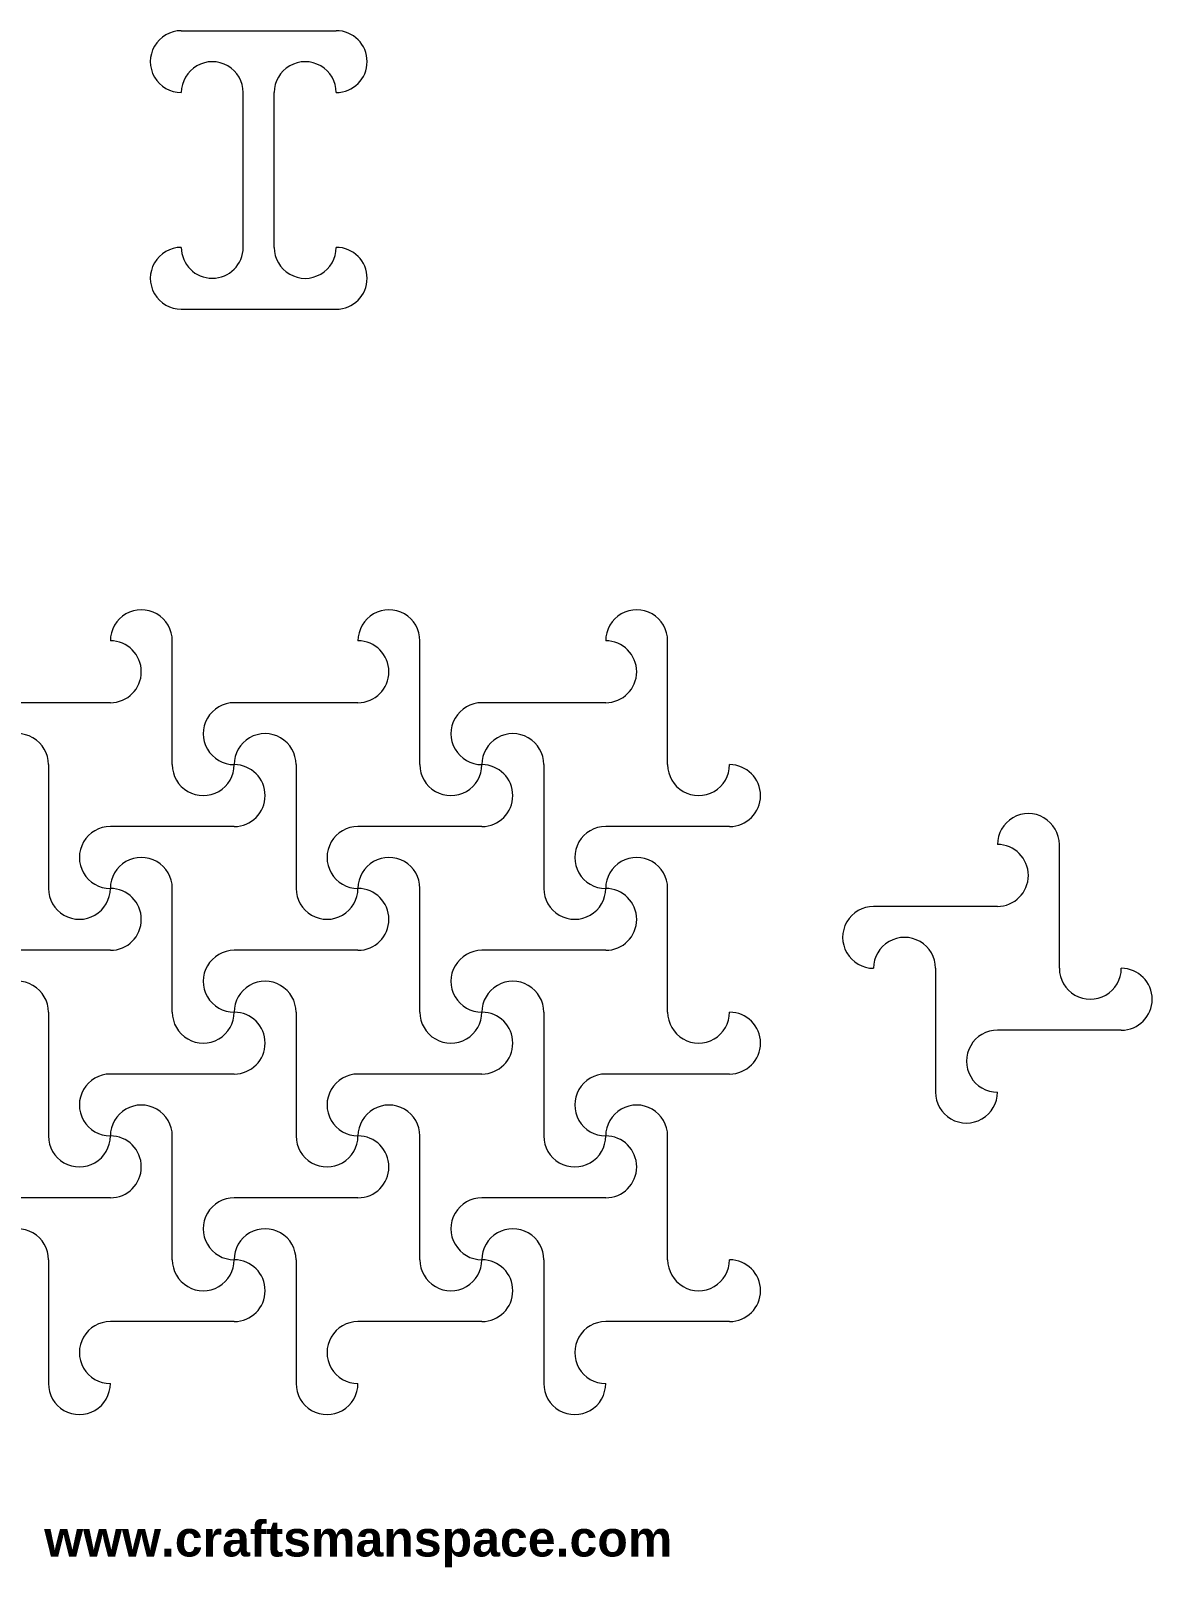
# Model space of a CAD drawing. Header units: millimetres. Extents: x -48 to 173, y -9 to 196.
# Drawn here: x 48.2 to 173.5, y -9.5 to 162.3 of the extents above; entities that cross this region are included whole.
import ezdxf

# ---------------------------------------------------------------- set-up
doc = ezdxf.new("R2010")
doc.units = ezdxf.units.MM
doc.header["$MEASUREMENT"] = 0
doc.layers.add('Default', color=7, linetype='Continuous')

msp = doc.modelspace()

# ---------------------------------------------------------------- linework, layer by layer
at = {"layer": 'Default', "lineweight": 9}
for points, knots in [([(65, 162.31), (63.76, 162.31), (62.62, 161.65), (62, 160.58), (62, 160.58), (61.38, 159.51), (61.38, 158.19), (62, 157.12), (62, 157.12), (62.62, 156.05), (63.76, 155.39), (65, 155.39)], [0, 0, 0, 0, 0.25, 0.25, 0.25, 0.25, 0.5, 0.5, 0.5, 0.5, 1, 1, 1, 1]), ([(82.3, 155.39), (84.21, 155.39), (85.76, 156.94), (85.76, 158.85), (85.76, 158.85), (85.76, 160.76), (84.21, 162.31), (82.3, 162.31)], [0, 0, 0, 0, 0.333333, 0.333333, 0.333333, 0.333333, 1, 1, 1, 1]), ([(71.92, 155.39), (71.92, 156.62), (71.26, 157.76), (70.19, 158.38), (70.19, 158.38), (69.12, 159), (67.8, 159), (66.73, 158.38), (66.73, 158.38), (65.66, 157.76), (65, 156.62), (65, 155.39)], [0, 0, 0, 0, 0.25, 0.25, 0.25, 0.25, 0.5, 0.5, 0.5, 0.5, 1, 1, 1, 1]), ([(82.3, 155.39), (82.3, 156.62), (81.64, 157.76), (80.57, 158.38), (80.57, 158.38), (79.5, 159), (78.18, 159), (77.11, 158.38), (77.11, 158.38), (76.04, 157.76), (75.38, 156.62), (75.38, 155.39)], [0, 0, 0, 0, 0.25, 0.25, 0.25, 0.25, 0.5, 0.5, 0.5, 0.5, 1, 1, 1, 1]), ([(65, 138.09), (63.76, 138.09), (62.62, 137.43), (62, 136.36), (62, 136.36), (61.38, 135.29), (61.38, 133.97), (62, 132.9), (62, 132.9), (62.62, 131.83), (63.76, 131.17), (65, 131.17)], [0, 0, 0, 0, 0.25, 0.25, 0.25, 0.25, 0.5, 0.5, 0.5, 0.5, 1, 1, 1, 1]), ([(65, 138.09), (65, 136.18), (66.55, 134.63), (68.46, 134.63), (68.46, 134.63), (70.37, 134.63), (71.92, 136.18), (71.92, 138.09)], [0, 0, 0, 0, 0.333333, 0.333333, 0.333333, 0.333333, 1, 1, 1, 1]), ([(75.38, 138.09), (75.38, 136.85), (76.04, 135.71), (77.11, 135.09), (77.11, 135.09), (78.18, 134.47), (79.5, 134.47), (80.57, 135.09), (80.57, 135.09), (81.64, 135.71), (82.3, 136.85), (82.3, 138.09)], [0, 0, 0, 0, 0.25, 0.25, 0.25, 0.25, 0.5, 0.5, 0.5, 0.5, 1, 1, 1, 1]), ([(82.3, 131.17), (84.21, 131.17), (85.76, 132.72), (85.76, 134.63), (85.76, 134.63), (85.76, 136.54), (84.21, 138.09), (82.3, 138.09)], [0, 0, 0, 0, 0.333333, 0.333333, 0.333333, 0.333333, 1, 1, 1, 1]), ([(63.99, 94.1), (63.99, 95.34), (63.33, 96.48), (62.26, 97.1), (62.26, 97.1), (61.19, 97.71), (59.87, 97.71), (58.8, 97.1), (58.8, 97.1), (57.73, 96.48), (57.07, 95.34), (57.07, 94.1)], [0, 0, 0, 0, 0.25, 0.25, 0.25, 0.25, 0.5, 0.5, 0.5, 0.5, 1, 1, 1, 1]), ([(91.66, 94.1), (91.66, 95.34), (91, 96.48), (89.93, 97.1), (89.93, 97.1), (88.86, 97.71), (87.54, 97.71), (86.47, 97.1), (86.47, 97.1), (85.4, 96.48), (84.74, 95.34), (84.74, 94.1)], [0, 0, 0, 0, 0.25, 0.25, 0.25, 0.25, 0.5, 0.5, 0.5, 0.5, 1, 1, 1, 1]), ([(119.34, 94.1), (119.34, 95.34), (118.68, 96.48), (117.61, 97.1), (117.61, 97.1), (116.54, 97.71), (115.22, 97.71), (114.15, 97.1), (114.15, 97.1), (113.08, 96.48), (112.42, 95.34), (112.42, 94.1)], [0, 0, 0, 0, 0.25, 0.25, 0.25, 0.25, 0.5, 0.5, 0.5, 0.5, 1, 1, 1, 1]), ([(57.07, 87.18), (58.98, 87.18), (60.53, 88.73), (60.53, 90.64), (60.53, 90.64), (60.53, 92.55), (58.98, 94.1), (57.07, 94.1)], [0, 0, 0, 0, 0.333333, 0.333333, 0.333333, 0.333333, 1, 1, 1, 1]), ([(84.74, 87.18), (86.65, 87.18), (88.2, 88.73), (88.2, 90.64), (88.2, 90.64), (88.2, 92.55), (86.65, 94.1), (84.74, 94.1)], [0, 0, 0, 0, 0.333333, 0.333333, 0.333333, 0.333333, 1, 1, 1, 1]), ([(112.42, 87.18), (114.33, 87.18), (115.88, 88.73), (115.88, 90.64), (115.88, 90.64), (115.88, 92.55), (114.33, 94.1), (112.42, 94.1)], [0, 0, 0, 0, 0.333333, 0.333333, 0.333333, 0.333333, 1, 1, 1, 1]), ([(70.91, 87.18), (69.67, 87.18), (68.53, 86.52), (67.91, 85.45), (67.91, 85.45), (67.29, 84.38), (67.29, 83.06), (67.91, 81.99), (67.91, 81.99), (68.53, 80.92), (69.67, 80.26), (70.91, 80.26)], [0, 0, 0, 0, 0.25, 0.25, 0.25, 0.25, 0.5, 0.5, 0.5, 0.5, 1, 1, 1, 1]), ([(98.58, 87.18), (97.35, 87.18), (96.2, 86.52), (95.59, 85.45), (95.59, 85.45), (94.97, 84.38), (94.97, 83.06), (95.59, 81.99), (95.59, 81.99), (96.2, 80.92), (97.35, 80.26), (98.58, 80.26)], [0, 0, 0, 0, 0.25, 0.25, 0.25, 0.25, 0.5, 0.5, 0.5, 0.5, 1, 1, 1, 1]), ([(50.15, 80.26), (50.15, 81.5), (49.49, 82.64), (48.42, 83.26), (48.42, 83.26), (47.35, 83.88), (46.03, 83.88), (44.96, 83.26), (44.96, 83.26), (43.89, 82.64), (43.23, 81.5), (43.23, 80.26)], [0, 0, 0, 0, 0.25, 0.25, 0.25, 0.25, 0.5, 0.5, 0.5, 0.5, 1, 1, 1, 1]), ([(77.82, 80.26), (77.82, 81.5), (77.16, 82.64), (76.09, 83.26), (76.09, 83.26), (75.02, 83.88), (73.71, 83.88), (72.63, 83.26), (72.63, 83.26), (71.56, 82.64), (70.91, 81.5), (70.91, 80.26)], [0, 0, 0, 0, 0.25, 0.25, 0.25, 0.25, 0.5, 0.5, 0.5, 0.5, 1, 1, 1, 1]), ([(105.5, 80.26), (105.5, 81.5), (104.84, 82.64), (103.77, 83.26), (103.77, 83.26), (102.7, 83.88), (101.38, 83.88), (100.31, 83.26), (100.31, 83.26), (99.24, 82.64), (98.58, 81.5), (98.58, 80.26)], [0, 0, 0, 0, 0.25, 0.25, 0.25, 0.25, 0.5, 0.5, 0.5, 0.5, 1, 1, 1, 1]), ([(63.99, 80.26), (63.99, 79.03), (64.65, 77.88), (65.72, 77.27), (65.72, 77.27), (66.79, 76.65), (68.11, 76.65), (69.18, 77.27), (69.18, 77.27), (70.25, 77.88), (70.91, 79.03), (70.91, 80.26)], [0, 0, 0, 0, 0.25, 0.25, 0.25, 0.25, 0.5, 0.5, 0.5, 0.5, 1, 1, 1, 1]), ([(70.91, 73.34), (72.82, 73.34), (74.36, 74.89), (74.36, 76.8), (74.36, 76.8), (74.36, 78.71), (72.82, 80.26), (70.91, 80.26)], [0, 0, 0, 0, 0.333333, 0.333333, 0.333333, 0.333333, 1, 1, 1, 1]), ([(91.66, 80.26), (91.66, 79.03), (92.32, 77.88), (93.39, 77.27), (93.39, 77.27), (94.46, 76.65), (95.78, 76.65), (96.85, 77.27), (96.85, 77.27), (97.92, 77.88), (98.58, 79.03), (98.58, 80.26)], [0, 0, 0, 0, 0.25, 0.25, 0.25, 0.25, 0.5, 0.5, 0.5, 0.5, 1, 1, 1, 1]), ([(98.58, 73.34), (100.49, 73.34), (102.04, 74.89), (102.04, 76.8), (102.04, 76.8), (102.04, 78.71), (100.49, 80.26), (98.58, 80.26)], [0, 0, 0, 0, 0.333333, 0.333333, 0.333333, 0.333333, 1, 1, 1, 1]), ([(119.34, 80.26), (119.34, 79.03), (120, 77.88), (121.07, 77.27), (121.07, 77.27), (122.14, 76.65), (123.46, 76.65), (124.53, 77.27), (124.53, 77.27), (125.6, 77.88), (126.26, 79.03), (126.26, 80.26)], [0, 0, 0, 0, 0.25, 0.25, 0.25, 0.25, 0.5, 0.5, 0.5, 0.5, 1, 1, 1, 1]), ([(126.26, 73.34), (128.17, 73.34), (129.72, 74.89), (129.72, 76.8), (129.72, 76.8), (129.72, 78.71), (128.17, 80.26), (126.26, 80.26)], [0, 0, 0, 0, 0.333333, 0.333333, 0.333333, 0.333333, 1, 1, 1, 1]), ([(163.11, 71.33), (163.11, 72.56), (162.45, 73.71), (161.38, 74.32), (161.38, 74.32), (160.31, 74.94), (158.99, 74.94), (157.92, 74.32), (157.92, 74.32), (156.85, 73.71), (156.19, 72.56), (156.19, 71.33)], [0, 0, 0, 0, 0.25, 0.25, 0.25, 0.25, 0.5, 0.5, 0.5, 0.5, 1, 1, 1, 1]), ([(57.07, 73.34), (55.83, 73.34), (54.69, 72.68), (54.07, 71.61), (54.07, 71.61), (53.45, 70.54), (53.45, 69.22), (54.07, 68.15), (54.07, 68.15), (54.69, 67.08), (55.83, 66.42), (57.07, 66.42)], [0, 0, 0, 0, 0.25, 0.25, 0.25, 0.25, 0.5, 0.5, 0.5, 0.5, 1, 1, 1, 1]), ([(84.74, 73.34), (83.51, 73.34), (82.37, 72.68), (81.75, 71.61), (81.75, 71.61), (81.13, 70.54), (81.13, 69.22), (81.75, 68.15), (81.75, 68.15), (82.37, 67.08), (83.51, 66.42), (84.74, 66.42)], [0, 0, 0, 0, 0.25, 0.25, 0.25, 0.25, 0.5, 0.5, 0.5, 0.5, 1, 1, 1, 1]), ([(112.42, 73.34), (111.18, 73.34), (110.04, 72.68), (109.42, 71.61), (109.42, 71.61), (108.81, 70.54), (108.81, 69.22), (109.42, 68.15), (109.42, 68.15), (110.04, 67.08), (111.18, 66.42), (112.42, 66.42)], [0, 0, 0, 0, 0.25, 0.25, 0.25, 0.25, 0.5, 0.5, 0.5, 0.5, 1, 1, 1, 1]), ([(156.19, 64.41), (158.1, 64.41), (159.65, 65.96), (159.65, 67.87), (159.65, 67.87), (159.65, 69.78), (158.1, 71.33), (156.19, 71.33)], [0, 0, 0, 0, 0.333333, 0.333333, 0.333333, 0.333333, 1, 1, 1, 1]), ([(63.99, 66.42), (63.99, 67.66), (63.33, 68.8), (62.26, 69.42), (62.26, 69.42), (61.19, 70.04), (59.87, 70.04), (58.8, 69.42), (58.8, 69.42), (57.73, 68.8), (57.07, 67.66), (57.07, 66.42)], [0, 0, 0, 0, 0.25, 0.25, 0.25, 0.25, 0.5, 0.5, 0.5, 0.5, 1, 1, 1, 1]), ([(91.66, 66.42), (91.66, 67.66), (91, 68.8), (89.93, 69.42), (89.93, 69.42), (88.86, 70.04), (87.54, 70.04), (86.47, 69.42), (86.47, 69.42), (85.4, 68.8), (84.74, 67.66), (84.74, 66.42)], [0, 0, 0, 0, 0.25, 0.25, 0.25, 0.25, 0.5, 0.5, 0.5, 0.5, 1, 1, 1, 1]), ([(119.34, 66.42), (119.34, 67.66), (118.68, 68.8), (117.61, 69.42), (117.61, 69.42), (116.54, 70.04), (115.22, 70.04), (114.15, 69.42), (114.15, 69.42), (113.08, 68.8), (112.42, 67.66), (112.42, 66.42)], [0, 0, 0, 0, 0.25, 0.25, 0.25, 0.25, 0.5, 0.5, 0.5, 0.5, 1, 1, 1, 1]), ([(50.15, 66.42), (50.15, 65.19), (50.81, 64.05), (51.88, 63.43), (51.88, 63.43), (52.95, 62.81), (54.27, 62.81), (55.34, 63.43), (55.34, 63.43), (56.41, 64.05), (57.07, 65.19), (57.07, 66.42)], [0, 0, 0, 0, 0.25, 0.25, 0.25, 0.25, 0.5, 0.5, 0.5, 0.5, 1, 1, 1, 1]), ([(57.07, 59.5), (58.98, 59.5), (60.53, 61.05), (60.53, 62.96), (60.53, 62.96), (60.53, 64.87), (58.98, 66.42), (57.07, 66.42)], [0, 0, 0, 0, 0.333333, 0.333333, 0.333333, 0.333333, 1, 1, 1, 1]), ([(77.82, 66.42), (77.82, 65.19), (78.48, 64.05), (79.55, 63.43), (79.55, 63.43), (80.62, 62.81), (81.94, 62.81), (83.01, 63.43), (83.01, 63.43), (84.08, 64.05), (84.74, 65.19), (84.74, 66.42)], [0, 0, 0, 0, 0.25, 0.25, 0.25, 0.25, 0.5, 0.5, 0.5, 0.5, 1, 1, 1, 1]), ([(84.74, 59.5), (86.65, 59.5), (88.2, 61.05), (88.2, 62.96), (88.2, 62.96), (88.2, 64.87), (86.65, 66.42), (84.74, 66.42)], [0, 0, 0, 0, 0.333333, 0.333333, 0.333333, 0.333333, 1, 1, 1, 1]), ([(105.5, 66.42), (105.5, 65.19), (106.16, 64.05), (107.23, 63.43), (107.23, 63.43), (108.3, 62.81), (109.62, 62.81), (110.69, 63.43), (110.69, 63.43), (111.76, 64.05), (112.42, 65.19), (112.42, 66.42)], [0, 0, 0, 0, 0.25, 0.25, 0.25, 0.25, 0.5, 0.5, 0.5, 0.5, 1, 1, 1, 1]), ([(112.42, 59.5), (114.33, 59.5), (115.88, 61.05), (115.88, 62.96), (115.88, 62.96), (115.88, 64.87), (114.33, 66.42), (112.42, 66.42)], [0, 0, 0, 0, 0.333333, 0.333333, 0.333333, 0.333333, 1, 1, 1, 1]), ([(142.35, 64.41), (141.12, 64.41), (139.98, 63.75), (139.36, 62.68), (139.36, 62.68), (138.74, 61.61), (138.74, 60.29), (139.36, 59.22), (139.36, 59.22), (139.98, 58.15), (141.12, 57.49), (142.35, 57.49)], [0, 0, 0, 0, 0.25, 0.25, 0.25, 0.25, 0.5, 0.5, 0.5, 0.5, 1, 1, 1, 1]), ([(149.27, 57.49), (149.27, 58.73), (148.61, 59.87), (147.54, 60.49), (147.54, 60.49), (146.47, 61.1), (145.15, 61.1), (144.08, 60.49), (144.08, 60.49), (143.01, 59.87), (142.35, 58.73), (142.35, 57.49)], [0, 0, 0, 0, 0.25, 0.25, 0.25, 0.25, 0.5, 0.5, 0.5, 0.5, 1, 1, 1, 1]), ([(70.91, 59.5), (69.67, 59.5), (68.53, 58.84), (67.91, 57.77), (67.91, 57.77), (67.29, 56.7), (67.29, 55.39), (67.91, 54.31), (67.91, 54.31), (68.53, 53.24), (69.67, 52.58), (70.91, 52.58)], [0, 0, 0, 0, 0.25, 0.25, 0.25, 0.25, 0.5, 0.5, 0.5, 0.5, 1, 1, 1, 1]), ([(98.58, 59.5), (97.35, 59.5), (96.2, 58.84), (95.59, 57.77), (95.59, 57.77), (94.97, 56.7), (94.97, 55.39), (95.59, 54.31), (95.59, 54.31), (96.2, 53.24), (97.35, 52.58), (98.58, 52.58)], [0, 0, 0, 0, 0.25, 0.25, 0.25, 0.25, 0.5, 0.5, 0.5, 0.5, 1, 1, 1, 1]), ([(163.11, 57.49), (163.11, 56.25), (163.77, 55.11), (164.84, 54.49), (164.84, 54.49), (165.91, 53.88), (167.23, 53.88), (168.3, 54.49), (168.3, 54.49), (169.37, 55.11), (170.03, 56.25), (170.03, 57.49)], [0, 0, 0, 0, 0.25, 0.25, 0.25, 0.25, 0.5, 0.5, 0.5, 0.5, 1, 1, 1, 1]), ([(170.03, 50.57), (171.94, 50.57), (173.49, 52.12), (173.49, 54.03), (173.49, 54.03), (173.49, 55.94), (171.94, 57.49), (170.03, 57.49)], [0, 0, 0, 0, 0.333333, 0.333333, 0.333333, 0.333333, 1, 1, 1, 1]), ([(50.15, 52.58), (50.15, 53.82), (49.49, 54.96), (48.42, 55.58), (48.42, 55.58), (47.35, 56.2), (46.03, 56.2), (44.96, 55.58), (44.96, 55.58), (43.89, 54.96), (43.23, 53.82), (43.23, 52.58)], [0, 0, 0, 0, 0.25, 0.25, 0.25, 0.25, 0.5, 0.5, 0.5, 0.5, 1, 1, 1, 1]), ([(77.82, 52.58), (77.82, 53.82), (77.16, 54.96), (76.09, 55.58), (76.09, 55.58), (75.02, 56.2), (73.71, 56.2), (72.63, 55.58), (72.63, 55.58), (71.56, 54.96), (70.91, 53.82), (70.91, 52.58)], [0, 0, 0, 0, 0.25, 0.25, 0.25, 0.25, 0.5, 0.5, 0.5, 0.5, 1, 1, 1, 1]), ([(105.5, 52.58), (105.5, 53.82), (104.84, 54.96), (103.77, 55.58), (103.77, 55.58), (102.7, 56.2), (101.38, 56.2), (100.31, 55.58), (100.31, 55.58), (99.24, 54.96), (98.58, 53.82), (98.58, 52.58)], [0, 0, 0, 0, 0.25, 0.25, 0.25, 0.25, 0.5, 0.5, 0.5, 0.5, 1, 1, 1, 1]), ([(63.99, 52.58), (63.99, 51.35), (64.65, 50.21), (65.72, 49.59), (65.72, 49.59), (66.79, 48.97), (68.11, 48.97), (69.18, 49.59), (69.18, 49.59), (70.25, 50.21), (70.91, 51.35), (70.91, 52.58)], [0, 0, 0, 0, 0.25, 0.25, 0.25, 0.25, 0.5, 0.5, 0.5, 0.5, 1, 1, 1, 1]), ([(70.91, 45.67), (72.82, 45.67), (74.36, 47.21), (74.36, 49.13), (74.36, 49.13), (74.36, 51.04), (72.82, 52.58), (70.91, 52.58)], [0, 0, 0, 0, 0.333333, 0.333333, 0.333333, 0.333333, 1, 1, 1, 1]), ([(91.66, 52.58), (91.66, 51.35), (92.32, 50.21), (93.39, 49.59), (93.39, 49.59), (94.46, 48.97), (95.78, 48.97), (96.85, 49.59), (96.85, 49.59), (97.92, 50.21), (98.58, 51.35), (98.58, 52.58)], [0, 0, 0, 0, 0.25, 0.25, 0.25, 0.25, 0.5, 0.5, 0.5, 0.5, 1, 1, 1, 1]), ([(98.58, 45.67), (100.49, 45.67), (102.04, 47.21), (102.04, 49.13), (102.04, 49.13), (102.04, 51.04), (100.49, 52.58), (98.58, 52.58)], [0, 0, 0, 0, 0.333333, 0.333333, 0.333333, 0.333333, 1, 1, 1, 1]), ([(119.34, 52.58), (119.34, 51.35), (120, 50.21), (121.07, 49.59), (121.07, 49.59), (122.14, 48.97), (123.46, 48.97), (124.53, 49.59), (124.53, 49.59), (125.6, 50.21), (126.26, 51.35), (126.26, 52.58)], [0, 0, 0, 0, 0.25, 0.25, 0.25, 0.25, 0.5, 0.5, 0.5, 0.5, 1, 1, 1, 1]), ([(126.26, 45.67), (128.17, 45.67), (129.72, 47.21), (129.72, 49.13), (129.72, 49.13), (129.72, 51.04), (128.17, 52.58), (126.26, 52.58)], [0, 0, 0, 0, 0.333333, 0.333333, 0.333333, 0.333333, 1, 1, 1, 1]), ([(156.19, 50.57), (154.96, 50.57), (153.81, 49.91), (153.2, 48.84), (153.2, 48.84), (152.58, 47.77), (152.58, 46.45), (153.2, 45.38), (153.2, 45.38), (153.81, 44.31), (154.96, 43.65), (156.19, 43.65)], [0, 0, 0, 0, 0.25, 0.25, 0.25, 0.25, 0.5, 0.5, 0.5, 0.5, 1, 1, 1, 1]), ([(57.07, 45.67), (55.83, 45.67), (54.69, 45.01), (54.07, 43.94), (54.07, 43.94), (53.45, 42.87), (53.45, 41.55), (54.07, 40.48), (54.07, 40.48), (54.69, 39.41), (55.83, 38.75), (57.07, 38.75)], [0, 0, 0, 0, 0.25, 0.25, 0.25, 0.25, 0.5, 0.5, 0.5, 0.5, 1, 1, 1, 1]), ([(84.74, 45.67), (83.51, 45.67), (82.37, 45.01), (81.75, 43.94), (81.75, 43.94), (81.13, 42.87), (81.13, 41.55), (81.75, 40.48), (81.75, 40.48), (82.37, 39.41), (83.51, 38.75), (84.74, 38.75)], [0, 0, 0, 0, 0.25, 0.25, 0.25, 0.25, 0.5, 0.5, 0.5, 0.5, 1, 1, 1, 1]), ([(112.42, 45.67), (111.18, 45.67), (110.04, 45.01), (109.42, 43.94), (109.42, 43.94), (108.81, 42.87), (108.81, 41.55), (109.42, 40.48), (109.42, 40.48), (110.04, 39.41), (111.18, 38.75), (112.42, 38.75)], [0, 0, 0, 0, 0.25, 0.25, 0.25, 0.25, 0.5, 0.5, 0.5, 0.5, 1, 1, 1, 1]), ([(149.27, 43.65), (149.27, 42.41), (149.93, 41.27), (151, 40.65), (151, 40.65), (152.07, 40.04), (153.39, 40.04), (154.46, 40.65), (154.46, 40.65), (155.53, 41.27), (156.19, 42.41), (156.19, 43.65)], [0, 0, 0, 0, 0.25, 0.25, 0.25, 0.25, 0.5, 0.5, 0.5, 0.5, 1, 1, 1, 1]), ([(63.99, 38.75), (63.99, 39.98), (63.33, 41.12), (62.26, 41.74), (62.26, 41.74), (61.19, 42.36), (59.87, 42.36), (58.8, 41.74), (58.8, 41.74), (57.73, 41.12), (57.07, 39.98), (57.07, 38.75)], [0, 0, 0, 0, 0.25, 0.25, 0.25, 0.25, 0.5, 0.5, 0.5, 0.5, 1, 1, 1, 1]), ([(91.66, 38.75), (91.66, 39.98), (91, 41.12), (89.93, 41.74), (89.93, 41.74), (88.86, 42.36), (87.54, 42.36), (86.47, 41.74), (86.47, 41.74), (85.4, 41.12), (84.74, 39.98), (84.74, 38.75)], [0, 0, 0, 0, 0.25, 0.25, 0.25, 0.25, 0.5, 0.5, 0.5, 0.5, 1, 1, 1, 1]), ([(119.34, 38.75), (119.34, 39.98), (118.68, 41.12), (117.61, 41.74), (117.61, 41.74), (116.54, 42.36), (115.22, 42.36), (114.15, 41.74), (114.15, 41.74), (113.08, 41.12), (112.42, 39.98), (112.42, 38.75)], [0, 0, 0, 0, 0.25, 0.25, 0.25, 0.25, 0.5, 0.5, 0.5, 0.5, 1, 1, 1, 1]), ([(50.15, 38.75), (50.15, 37.51), (50.81, 36.37), (51.88, 35.75), (51.88, 35.75), (52.95, 35.13), (54.27, 35.13), (55.34, 35.75), (55.34, 35.75), (56.41, 36.37), (57.07, 37.51), (57.07, 38.75)], [0, 0, 0, 0, 0.25, 0.25, 0.25, 0.25, 0.5, 0.5, 0.5, 0.5, 1, 1, 1, 1]), ([(57.07, 31.83), (58.98, 31.83), (60.53, 33.38), (60.53, 35.29), (60.53, 35.29), (60.53, 37.2), (58.98, 38.75), (57.07, 38.75)], [0, 0, 0, 0, 0.333333, 0.333333, 0.333333, 0.333333, 1, 1, 1, 1]), ([(77.82, 38.75), (77.82, 37.51), (78.48, 36.37), (79.55, 35.75), (79.55, 35.75), (80.62, 35.13), (81.94, 35.13), (83.01, 35.75), (83.01, 35.75), (84.08, 36.37), (84.74, 37.51), (84.74, 38.75)], [0, 0, 0, 0, 0.25, 0.25, 0.25, 0.25, 0.5, 0.5, 0.5, 0.5, 1, 1, 1, 1]), ([(84.74, 31.83), (86.65, 31.83), (88.2, 33.38), (88.2, 35.29), (88.2, 35.29), (88.2, 37.2), (86.65, 38.75), (84.74, 38.75)], [0, 0, 0, 0, 0.333333, 0.333333, 0.333333, 0.333333, 1, 1, 1, 1]), ([(105.5, 38.75), (105.5, 37.51), (106.16, 36.37), (107.23, 35.75), (107.23, 35.75), (108.3, 35.13), (109.62, 35.13), (110.69, 35.75), (110.69, 35.75), (111.76, 36.37), (112.42, 37.51), (112.42, 38.75)], [0, 0, 0, 0, 0.25, 0.25, 0.25, 0.25, 0.5, 0.5, 0.5, 0.5, 1, 1, 1, 1]), ([(112.42, 31.83), (114.33, 31.83), (115.88, 33.38), (115.88, 35.29), (115.88, 35.29), (115.88, 37.2), (114.33, 38.75), (112.42, 38.75)], [0, 0, 0, 0, 0.333333, 0.333333, 0.333333, 0.333333, 1, 1, 1, 1]), ([(70.91, 31.83), (69.67, 31.83), (68.53, 31.17), (67.91, 30.1), (67.91, 30.1), (67.29, 29.03), (67.29, 27.71), (67.91, 26.64), (67.91, 26.64), (68.53, 25.57), (69.67, 24.91), (70.91, 24.91)], [0, 0, 0, 0, 0.25, 0.25, 0.25, 0.25, 0.5, 0.5, 0.5, 0.5, 1, 1, 1, 1]), ([(98.58, 31.83), (97.35, 31.83), (96.2, 31.17), (95.59, 30.1), (95.59, 30.1), (94.97, 29.03), (94.97, 27.71), (95.59, 26.64), (95.59, 26.64), (96.2, 25.57), (97.35, 24.91), (98.58, 24.91)], [0, 0, 0, 0, 0.25, 0.25, 0.25, 0.25, 0.5, 0.5, 0.5, 0.5, 1, 1, 1, 1]), ([(50.15, 24.91), (50.15, 26.14), (49.49, 27.29), (48.42, 27.9), (48.42, 27.9), (47.35, 28.52), (46.03, 28.52), (44.96, 27.9), (44.96, 27.9), (43.89, 27.29), (43.23, 26.14), (43.23, 24.91)], [0, 0, 0, 0, 0.25, 0.25, 0.25, 0.25, 0.5, 0.5, 0.5, 0.5, 1, 1, 1, 1]), ([(77.82, 24.91), (77.82, 26.14), (77.16, 27.29), (76.09, 27.9), (76.09, 27.9), (75.02, 28.52), (73.71, 28.52), (72.63, 27.9), (72.63, 27.9), (71.56, 27.29), (70.91, 26.14), (70.91, 24.91)], [0, 0, 0, 0, 0.25, 0.25, 0.25, 0.25, 0.5, 0.5, 0.5, 0.5, 1, 1, 1, 1]), ([(105.5, 24.91), (105.5, 26.14), (104.84, 27.29), (103.77, 27.9), (103.77, 27.9), (102.7, 28.52), (101.38, 28.52), (100.31, 27.9), (100.31, 27.9), (99.24, 27.29), (98.58, 26.14), (98.58, 24.91)], [0, 0, 0, 0, 0.25, 0.25, 0.25, 0.25, 0.5, 0.5, 0.5, 0.5, 1, 1, 1, 1]), ([(63.99, 24.91), (63.99, 23.67), (64.65, 22.53), (65.72, 21.91), (65.72, 21.91), (66.79, 21.29), (68.11, 21.29), (69.18, 21.91), (69.18, 21.91), (70.25, 22.53), (70.91, 23.67), (70.91, 24.91)], [0, 0, 0, 0, 0.25, 0.25, 0.25, 0.25, 0.5, 0.5, 0.5, 0.5, 1, 1, 1, 1]), ([(70.91, 17.99), (72.82, 17.99), (74.36, 19.54), (74.36, 21.45), (74.36, 21.45), (74.36, 23.36), (72.82, 24.91), (70.91, 24.91)], [0, 0, 0, 0, 0.333333, 0.333333, 0.333333, 0.333333, 1, 1, 1, 1]), ([(91.66, 24.91), (91.66, 23.67), (92.32, 22.53), (93.39, 21.91), (93.39, 21.91), (94.46, 21.29), (95.78, 21.29), (96.85, 21.91), (96.85, 21.91), (97.92, 22.53), (98.58, 23.67), (98.58, 24.91)], [0, 0, 0, 0, 0.25, 0.25, 0.25, 0.25, 0.5, 0.5, 0.5, 0.5, 1, 1, 1, 1]), ([(98.58, 17.99), (100.49, 17.99), (102.04, 19.54), (102.04, 21.45), (102.04, 21.45), (102.04, 23.36), (100.49, 24.91), (98.58, 24.91)], [0, 0, 0, 0, 0.333333, 0.333333, 0.333333, 0.333333, 1, 1, 1, 1]), ([(119.34, 24.91), (119.34, 23.67), (120, 22.53), (121.07, 21.91), (121.07, 21.91), (122.14, 21.29), (123.46, 21.29), (124.53, 21.91), (124.53, 21.91), (125.6, 22.53), (126.26, 23.67), (126.26, 24.91)], [0, 0, 0, 0, 0.25, 0.25, 0.25, 0.25, 0.5, 0.5, 0.5, 0.5, 1, 1, 1, 1]), ([(126.26, 17.99), (128.17, 17.99), (129.72, 19.54), (129.72, 21.45), (129.72, 21.45), (129.72, 23.36), (128.17, 24.91), (126.26, 24.91)], [0, 0, 0, 0, 0.333333, 0.333333, 0.333333, 0.333333, 1, 1, 1, 1]), ([(57.07, 17.99), (55.83, 17.99), (54.69, 17.33), (54.07, 16.26), (54.07, 16.26), (53.45, 15.19), (53.45, 13.87), (54.07, 12.8), (54.07, 12.8), (54.69, 11.73), (55.83, 11.07), (57.07, 11.07)], [0, 0, 0, 0, 0.25, 0.25, 0.25, 0.25, 0.5, 0.5, 0.5, 0.5, 1, 1, 1, 1]), ([(84.74, 17.99), (83.51, 17.99), (82.37, 17.33), (81.75, 16.26), (81.75, 16.26), (81.13, 15.19), (81.13, 13.87), (81.75, 12.8), (81.75, 12.8), (82.37, 11.73), (83.51, 11.07), (84.74, 11.07)], [0, 0, 0, 0, 0.25, 0.25, 0.25, 0.25, 0.5, 0.5, 0.5, 0.5, 1, 1, 1, 1]), ([(112.42, 17.99), (111.18, 17.99), (110.04, 17.33), (109.42, 16.26), (109.42, 16.26), (108.81, 15.19), (108.81, 13.87), (109.42, 12.8), (109.42, 12.8), (110.04, 11.73), (111.18, 11.07), (112.42, 11.07)], [0, 0, 0, 0, 0.25, 0.25, 0.25, 0.25, 0.5, 0.5, 0.5, 0.5, 1, 1, 1, 1]), ([(50.15, 11.07), (50.15, 9.83), (50.81, 8.69), (51.88, 8.07), (51.88, 8.07), (52.95, 7.46), (54.27, 7.46), (55.34, 8.07), (55.34, 8.07), (56.41, 8.69), (57.07, 9.83), (57.07, 11.07)], [0, 0, 0, 0, 0.25, 0.25, 0.25, 0.25, 0.5, 0.5, 0.5, 0.5, 1, 1, 1, 1]), ([(77.82, 11.07), (77.82, 9.83), (78.48, 8.69), (79.55, 8.07), (79.55, 8.07), (80.62, 7.46), (81.94, 7.46), (83.01, 8.07), (83.01, 8.07), (84.08, 8.69), (84.74, 9.83), (84.74, 11.07)], [0, 0, 0, 0, 0.25, 0.25, 0.25, 0.25, 0.5, 0.5, 0.5, 0.5, 1, 1, 1, 1]), ([(105.5, 11.07), (105.5, 9.83), (106.16, 8.69), (107.23, 8.07), (107.23, 8.07), (108.3, 7.46), (109.62, 7.46), (110.69, 8.07), (110.69, 8.07), (111.76, 8.69), (112.42, 9.83), (112.42, 11.07)], [0, 0, 0, 0, 0.25, 0.25, 0.25, 0.25, 0.5, 0.5, 0.5, 0.5, 1, 1, 1, 1])]:
    msp.add_open_spline(points, degree=3, knots=knots, dxfattribs=at)
for points in [[(65, 162.31), (65, 162.31), (82.3, 162.31), (82.3, 162.31)], [(71.92, 138.09), (71.92, 138.09), (71.92, 155.39), (71.92, 155.39)], [(75.38, 138.09), (75.38, 138.09), (75.38, 155.39), (75.38, 155.39)], [(65, 131.17), (65, 131.17), (82.3, 131.17), (82.3, 131.17)], [(63.99, 80.26), (63.99, 80.26), (63.99, 94.1), (63.99, 94.1)], [(91.66, 80.26), (91.66, 80.26), (91.66, 94.1), (91.66, 94.1)], [(119.34, 80.26), (119.34, 80.26), (119.34, 94.1), (119.34, 94.1)], [(57.07, 87.18), (57.07, 87.18), (43.23, 87.18), (43.23, 87.18)], [(84.74, 87.18), (84.74, 87.18), (70.91, 87.18), (70.91, 87.18)], [(112.42, 87.18), (112.42, 87.18), (98.58, 87.18), (98.58, 87.18)], [(50.15, 80.26), (50.15, 80.26), (50.15, 66.42), (50.15, 66.42)], [(77.82, 80.26), (77.82, 80.26), (77.82, 66.42), (77.82, 66.42)], [(105.5, 80.26), (105.5, 80.26), (105.5, 66.42), (105.5, 66.42)], [(70.91, 73.34), (70.91, 73.34), (57.07, 73.34), (57.07, 73.34)], [(98.58, 73.34), (98.58, 73.34), (84.74, 73.34), (84.74, 73.34)], [(126.26, 73.34), (126.26, 73.34), (112.42, 73.34), (112.42, 73.34)], [(163.11, 57.49), (163.11, 57.49), (163.11, 71.33), (163.11, 71.33)], [(63.99, 52.58), (63.99, 52.58), (63.99, 66.42), (63.99, 66.42)], [(91.66, 52.58), (91.66, 52.58), (91.66, 66.42), (91.66, 66.42)], [(119.34, 52.58), (119.34, 52.58), (119.34, 66.42), (119.34, 66.42)], [(156.19, 64.41), (156.19, 64.41), (142.35, 64.41), (142.35, 64.41)], [(57.07, 59.5), (57.07, 59.5), (43.23, 59.5), (43.23, 59.5)], [(84.74, 59.5), (84.74, 59.5), (70.91, 59.5), (70.91, 59.5)], [(112.42, 59.5), (112.42, 59.5), (98.58, 59.5), (98.58, 59.5)], [(149.27, 57.49), (149.27, 57.49), (149.27, 43.65), (149.27, 43.65)], [(50.15, 52.58), (50.15, 52.58), (50.15, 38.75), (50.15, 38.75)], [(77.82, 52.58), (77.82, 52.58), (77.82, 38.75), (77.82, 38.75)], [(105.5, 52.58), (105.5, 52.58), (105.5, 38.75), (105.5, 38.75)], [(170.03, 50.57), (170.03, 50.57), (156.19, 50.57), (156.19, 50.57)], [(70.91, 45.67), (70.91, 45.67), (57.07, 45.67), (57.07, 45.67)], [(98.58, 45.67), (98.58, 45.67), (84.74, 45.67), (84.74, 45.67)], [(126.26, 45.67), (126.26, 45.67), (112.42, 45.67), (112.42, 45.67)], [(63.99, 24.91), (63.99, 24.91), (63.99, 38.75), (63.99, 38.75)], [(91.66, 24.91), (91.66, 24.91), (91.66, 38.75), (91.66, 38.75)], [(119.34, 24.91), (119.34, 24.91), (119.34, 38.75), (119.34, 38.75)], [(57.07, 31.83), (57.07, 31.83), (43.23, 31.83), (43.23, 31.83)], [(84.74, 31.83), (84.74, 31.83), (70.91, 31.83), (70.91, 31.83)], [(112.42, 31.83), (112.42, 31.83), (98.58, 31.83), (98.58, 31.83)], [(50.15, 24.91), (50.15, 24.91), (50.15, 11.07), (50.15, 11.07)], [(77.82, 24.91), (77.82, 24.91), (77.82, 11.07), (77.82, 11.07)], [(105.5, 24.91), (105.5, 24.91), (105.5, 11.07), (105.5, 11.07)], [(70.91, 17.99), (70.91, 17.99), (57.07, 17.99), (57.07, 17.99)], [(98.58, 17.99), (98.58, 17.99), (84.74, 17.99), (84.74, 17.99)], [(126.26, 17.99), (126.26, 17.99), (112.42, 17.99), (112.42, 17.99)]]:
    msp.add_open_spline(points, degree=3, dxfattribs=at)

# ---------------------------------------------------------------- texts
at = {"insert": (49.68, -4.27), "char_height": 4, "width": 92.9586, "attachment_point": 1}
msp.add_mtext('{\\fArial|b1|i0|c0|p34;www.craftsmanspace.com}', dxfattribs=at)

doc.saveas('drawing.dxf')
